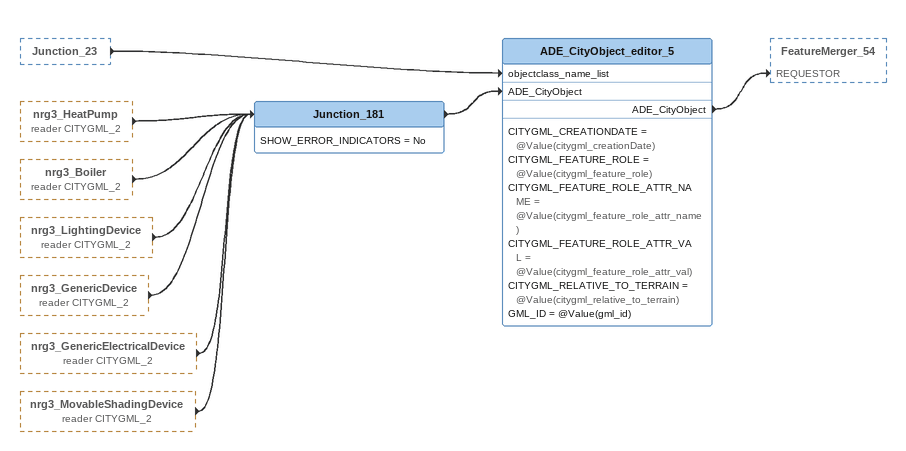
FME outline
Junction_23 [outside]
    -> ADE_CityObject_editor_5 [objectclass_name_list]
nrg3_HeatPump (reader CITYGML_2) [outside]
    -> Junction_181
nrg3_Boiler (reader CITYGML_2) [outside]
    -> Junction_181
nrg3_LightingDevice (reader CITYGML_2) [outside]
    -> Junction_181
nrg3_GenericDevice (reader CITYGML_2) [outside]
    -> Junction_181
nrg3_GenericElectricalDevice (reader CITYGML_2) [outside]
    -> Junction_181
nrg3_MovableShadingDevice (reader CITYGML_2) [outside]
    -> Junction_181
Junction_181
    SHOW_ERROR_INDICATORS = No
    -> ADE_CityObject_editor_5 [ADE_CityObject]
ADE_CityObject_editor_5
    CITYGML_CREATIONDATE = @Value(citygml_creationDate)
    CITYGML_FEATURE_ROLE = @Value(citygml_feature_role)
    CITYGML_FEATURE_ROLE_ATTR_NAME = @Value(citygml_feature_role_attr_name)
    CITYGML_FEATURE_ROLE_ATTR_VAL = @Value(citygml_feature_role_attr_val)
    CITYGML_RELATIVE_TO_TERRAIN = @Value(citygml_relative_to_terrain)
    GML_ID = @Value(gml_id)
    ADE_CityObject -> FeatureMerger_54 [REQUESTOR]
